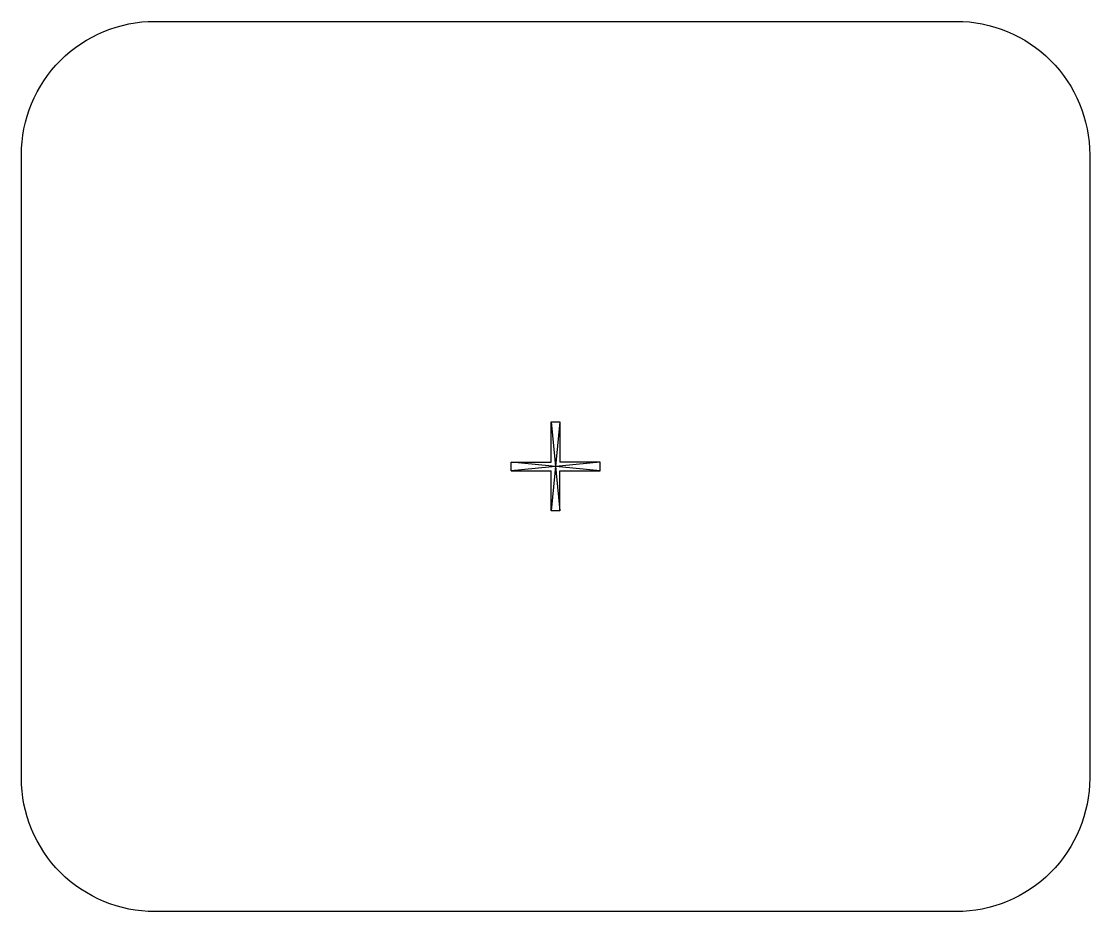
# Model space of a CAD drawing. Header units: millimetres. Extents: x 11 to 131, y -38 to 62.
import ezdxf

# ---------------------------------------------------------------- set-up
doc = ezdxf.new("R2010")
doc.units = ezdxf.units.MM
doc.layers.get('0').update_dxf_attribs({"linetype": 'CONTINUOUS'})

msp = doc.modelspace()

# ---------------------------------------------------------------- linework, layer by layer
for p, q in [((71.74, 16.93), (70.74, 6.93)), ((70.74, 16.93), (71.74, 16.93)), ((71.74, 16.93), (71.74, 12.43)), ((76.24, 11.43), (66.24, 12.43)), ((76.24, 12.43), (71.74, 12.43)), ((66.24, 11.43), (70.74, 11.43)), ((70.74, 6.93), (70.74, 11.43)), ((71.74, 6.93), (70.74, 6.93))]:
    msp.add_line(p, q)
msp.add_lwpolyline([(131.24, 46.93), (131.24, -23.07, -0.414214), (116.24, -38.07), (26.24, -38.07, -0.414214), (11.24, -23.07), (11.24, 46.93, -0.414214), (26.24, 61.93), (116.24, 61.93, -0.414214)], format="xyb", close=True)
msp.add_lwpolyline([(76.24, 11.43), (76.24, 12.43), (66.24, 11.43), (66.24, 12.43), (70.74, 12.43), (70.74, 16.93), (71.74, 6.93), (71.74, 11.43)], close=True)

doc.saveas('drawing.dxf')
